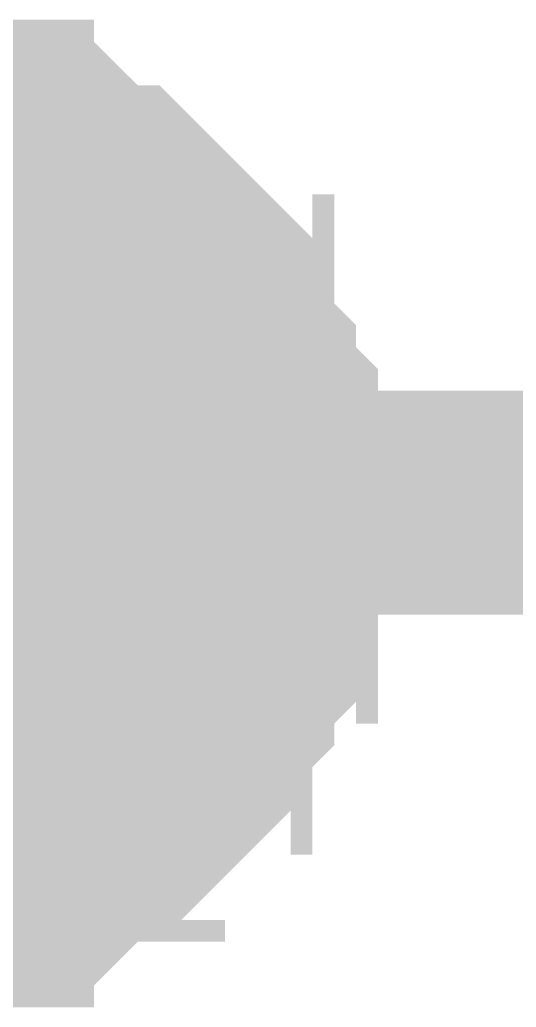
# Model space of a CAD drawing. Header units: inches. Extents: x 0 to 31.5, y 0 to 22.3.
# Drawn here: x 11.2082 to 11.2343, y 3.2732 to 3.3252 of the extents above; entities that cross this region are included whole.
import ezdxf

# ---------------------------------------------------------------- set-up
doc = ezdxf.new("R2010")
doc.units = ezdxf.units.IN
doc.header["$MEASUREMENT"] = 0
doc.layers.add('Sheet', color=255, linetype='Continuous')

msp = doc.modelspace()

# ---------------------------------------------------------------- linework, layer by layer
at = {"layer": 'Sheet'}
for points in [[(11.201608, 3.319273, 0.0118, 0.0118, 0), (11.202756, 3.319273, 0.0118, 0.0118, 0), (11.203904, 3.319273, 0.0118, 0.0118, 0), (11.205052, 3.319273, 0.0118, 0.0118, 0), (11.206201, 3.319273, 0.0118, 0.0118, 0), (11.206201, 3.318124, 0.0118, 0.0118, 0), (11.207349, 3.318124, 0.0118, 0.0118, 0), (11.208497, 3.318124, 0.0118, 0.0118, 0), (11.209646, 3.318124, 0.0118, 0.0118, 0), (11.210794, 3.316976, 0.0118, 0.0118, 0), (11.210794, 3.316976, 0.0118, 0.0118, 0), (11.211942, 3.315827, 0.0118, 0.0118, 0), (11.213091, 3.315827, 0.0118, 0.0118, 0), (11.213091, 3.315827, 0.0118, 0.0118, 0), (11.214239, 3.314679, 0.0118, 0.0118, 0), (11.215387, 3.31353, 0.0118, 0.0118, 0), (11.215387, 3.31353, 0.0118, 0.0118, 0), (11.216535, 3.312382, 0.0118, 0.0118, 0), (11.216535, 3.312382, 0.0118, 0.0118, 0), (11.217684, 3.311233, 0.0118, 0.0118, 0), (11.217684, 3.310084, 0.0118, 0.0118, 0), (11.218832, 3.310084, 0.0118, 0.0118, 0), (11.218832, 3.308936, 0.0118, 0.0118, 0), (11.218832, 3.307787, 0.0118, 0.0118, 0), (11.21998, 3.306639, 0.0118, 0.0118, 0), (11.21998, 3.306639, 0.0118, 0.0118, 0), (11.21998, 3.30549, 0.0118, 0.0118, 0), (11.221129, 3.304342, 0.0118, 0.0118, 0), (11.221129, 3.303193, 0.0118, 0.0118, 0), (11.221129, 3.302045, 0.0118, 0.0118, 0), (11.221129, 3.302045, 0.0118, 0.0118, 0), (11.221129, 3.300896, 0.0118, 0.0118, 0), (11.221129, 3.299748, 0.0118, 0.0118, 0)], [(11.201608, 3.319273, 0.0118, 0.0118, 0), (11.202756, 3.319273, 0.0118, 0.0118, 0), (11.203904, 3.319273, 0.0118, 0.0118, 0), (11.205052, 3.319273, 0.0118, 0.0118, 0), (11.206201, 3.319273, 0.0118, 0.0118, 0), (11.206201, 3.318124, 0.0118, 0.0118, 0), (11.207349, 3.318124, 0.0118, 0.0118, 0), (11.208497, 3.318124, 0.0118, 0.0118, 0), (11.209646, 3.318124, 0.0118, 0.0118, 0), (11.210794, 3.316976, 0.0118, 0.0118, 0), (11.210794, 3.316976, 0.0118, 0.0118, 0), (11.211942, 3.315827, 0.0118, 0.0118, 0), (11.213091, 3.315827, 0.0118, 0.0118, 0), (11.213091, 3.315827, 0.0118, 0.0118, 0), (11.214239, 3.314679, 0.0118, 0.0118, 0), (11.215387, 3.31353, 0.0118, 0.0118, 0), (11.215387, 3.31353, 0.0118, 0.0118, 0), (11.216535, 3.312382, 0.0118, 0.0118, 0), (11.216535, 3.312382, 0.0118, 0.0118, 0), (11.217684, 3.311233, 0.0118, 0.0118, 0), (11.217684, 3.310084, 0.0118, 0.0118, 0), (11.218832, 3.310084, 0.0118, 0.0118, 0), (11.218832, 3.308936, 0.0118, 0.0118, 0), (11.218832, 3.307787, 0.0118, 0.0118, 0), (11.21998, 3.306639, 0.0118, 0.0118, 0), (11.21998, 3.306639, 0.0118, 0.0118, 0), (11.21998, 3.30549, 0.0118, 0.0118, 0), (11.221129, 3.304342, 0.0118, 0.0118, 0), (11.221129, 3.303193, 0.0118, 0.0118, 0), (11.221129, 3.302045, 0.0118, 0.0118, 0), (11.221129, 3.302045, 0.0118, 0.0118, 0), (11.221129, 3.300896, 0.0118, 0.0118, 0), (11.221129, 3.299748, 0.0118, 0.0118, 0)], [(11.201608, 3.319273, 0.0118, 0.0118, 0), (11.202756, 3.319273, 0.0118, 0.0118, 0), (11.203904, 3.319273, 0.0118, 0.0118, 0), (11.205052, 3.319273, 0.0118, 0.0118, 0), (11.206201, 3.319273, 0.0118, 0.0118, 0), (11.206201, 3.318124, 0.0118, 0.0118, 0), (11.207349, 3.318124, 0.0118, 0.0118, 0), (11.208497, 3.318124, 0.0118, 0.0118, 0), (11.209646, 3.318124, 0.0118, 0.0118, 0), (11.210794, 3.316976, 0.0118, 0.0118, 0), (11.210794, 3.316976, 0.0118, 0.0118, 0), (11.211942, 3.315827, 0.0118, 0.0118, 0), (11.213091, 3.315827, 0.0118, 0.0118, 0), (11.213091, 3.315827, 0.0118, 0.0118, 0), (11.214239, 3.314679, 0.0118, 0.0118, 0), (11.215387, 3.31353, 0.0118, 0.0118, 0), (11.215387, 3.31353, 0.0118, 0.0118, 0), (11.216535, 3.312382, 0.0118, 0.0118, 0), (11.216535, 3.312382, 0.0118, 0.0118, 0), (11.217684, 3.311233, 0.0118, 0.0118, 0), (11.217684, 3.310084, 0.0118, 0.0118, 0), (11.218832, 3.310084, 0.0118, 0.0118, 0), (11.218832, 3.308936, 0.0118, 0.0118, 0), (11.218832, 3.307787, 0.0118, 0.0118, 0), (11.21998, 3.306639, 0.0118, 0.0118, 0), (11.21998, 3.306639, 0.0118, 0.0118, 0), (11.21998, 3.30549, 0.0118, 0.0118, 0), (11.221129, 3.304342, 0.0118, 0.0118, 0), (11.221129, 3.303193, 0.0118, 0.0118, 0), (11.221129, 3.302045, 0.0118, 0.0118, 0), (11.221129, 3.302045, 0.0118, 0.0118, 0), (11.221129, 3.300896, 0.0118, 0.0118, 0), (11.221129, 3.299748, 0.0118, 0.0118, 0)], [(11.201608, 3.319273, 0.0118, 0.0118, 0), (11.202756, 3.319273, 0.0118, 0.0118, 0), (11.203904, 3.319273, 0.0118, 0.0118, 0), (11.205052, 3.319273, 0.0118, 0.0118, 0), (11.206201, 3.319273, 0.0118, 0.0118, 0), (11.206201, 3.318124, 0.0118, 0.0118, 0), (11.207349, 3.318124, 0.0118, 0.0118, 0), (11.208497, 3.318124, 0.0118, 0.0118, 0), (11.209646, 3.318124, 0.0118, 0.0118, 0), (11.210794, 3.316976, 0.0118, 0.0118, 0), (11.210794, 3.316976, 0.0118, 0.0118, 0), (11.211942, 3.315827, 0.0118, 0.0118, 0), (11.213091, 3.315827, 0.0118, 0.0118, 0), (11.213091, 3.315827, 0.0118, 0.0118, 0), (11.214239, 3.314679, 0.0118, 0.0118, 0), (11.215387, 3.31353, 0.0118, 0.0118, 0), (11.215387, 3.31353, 0.0118, 0.0118, 0), (11.216535, 3.312382, 0.0118, 0.0118, 0), (11.216535, 3.312382, 0.0118, 0.0118, 0), (11.217684, 3.311233, 0.0118, 0.0118, 0), (11.217684, 3.310084, 0.0118, 0.0118, 0), (11.218832, 3.310084, 0.0118, 0.0118, 0), (11.218832, 3.308936, 0.0118, 0.0118, 0), (11.218832, 3.307787, 0.0118, 0.0118, 0), (11.21998, 3.306639, 0.0118, 0.0118, 0), (11.21998, 3.306639, 0.0118, 0.0118, 0), (11.21998, 3.30549, 0.0118, 0.0118, 0), (11.221129, 3.304342, 0.0118, 0.0118, 0), (11.221129, 3.303193, 0.0118, 0.0118, 0), (11.221129, 3.302045, 0.0118, 0.0118, 0), (11.221129, 3.302045, 0.0118, 0.0118, 0), (11.221129, 3.300896, 0.0118, 0.0118, 0), (11.221129, 3.299748, 0.0118, 0.0118, 0)], [(11.206201, 3.318124, 0.0039, 0.0039, 0), (11.207349, 3.318124, 0.0039, 0.0039, 0), (11.208497, 3.318124, 0.0039, 0.0039, 0), (11.209646, 3.318124, 0.0039, 0.0039, 0), (11.210794, 3.316976, 0.0039, 0.0039, 0), (11.210794, 3.316976, 0.0039, 0.0039, 0), (11.211942, 3.315827, 0.0039, 0.0039, 0), (11.213091, 3.315827, 0.0039, 0.0039, 0), (11.213091, 3.315827, 0.0039, 0.0039, 0), (11.214239, 3.314679, 0.0039, 0.0039, 0), (11.215387, 3.31353, 0.0039, 0.0039, 0), (11.215387, 3.31353, 0.0039, 0.0039, 0), (11.216535, 3.312382, 0.0039, 0.0039, 0), (11.216535, 3.312382, 0.0039, 0.0039, 0), (11.217684, 3.311233, 0.0039, 0.0039, 0), (11.217684, 3.310084, 0.0039, 0.0039, 0), (11.218832, 3.310084, 0.0039, 0.0039, 0), (11.218832, 3.308936, 0.0039, 0.0039, 0), (11.218832, 3.307787, 0.0039, 0.0039, 0), (11.21998, 3.306639, 0.0039, 0.0039, 0), (11.21998, 3.306639, 0.0039, 0.0039, 0), (11.21998, 3.30549, 0.0039, 0.0039, 0), (11.221129, 3.304342, 0.0039, 0.0039, 0), (11.221129, 3.303193, 0.0039, 0.0039, 0), (11.221129, 3.302045, 0.0039, 0.0039, 0), (11.221129, 3.302045, 0.0039, 0.0039, 0), (11.221129, 3.300896, 0.0039, 0.0039, 0), (11.221129, 3.299748, 0.0039, 0.0039, 0)], [(11.206201, 3.318124, 0.0039, 0.0039, 0), (11.207349, 3.318124, 0.0039, 0.0039, 0), (11.208497, 3.318124, 0.0039, 0.0039, 0), (11.209646, 3.318124, 0.0039, 0.0039, 0), (11.210794, 3.316976, 0.0039, 0.0039, 0), (11.210794, 3.316976, 0.0039, 0.0039, 0), (11.211942, 3.315827, 0.0039, 0.0039, 0), (11.213091, 3.315827, 0.0039, 0.0039, 0), (11.213091, 3.315827, 0.0039, 0.0039, 0), (11.214239, 3.314679, 0.0039, 0.0039, 0), (11.215387, 3.31353, 0.0039, 0.0039, 0), (11.215387, 3.31353, 0.0039, 0.0039, 0), (11.216535, 3.312382, 0.0039, 0.0039, 0), (11.216535, 3.312382, 0.0039, 0.0039, 0), (11.217684, 3.311233, 0.0039, 0.0039, 0), (11.217684, 3.310084, 0.0039, 0.0039, 0), (11.218832, 3.310084, 0.0039, 0.0039, 0), (11.218832, 3.308936, 0.0039, 0.0039, 0), (11.218832, 3.307787, 0.0039, 0.0039, 0), (11.21998, 3.306639, 0.0039, 0.0039, 0), (11.21998, 3.306639, 0.0039, 0.0039, 0), (11.21998, 3.30549, 0.0039, 0.0039, 0), (11.221129, 3.304342, 0.0039, 0.0039, 0), (11.221129, 3.303193, 0.0039, 0.0039, 0), (11.221129, 3.302045, 0.0039, 0.0039, 0), (11.221129, 3.302045, 0.0039, 0.0039, 0), (11.221129, 3.300896, 0.0039, 0.0039, 0), (11.221129, 3.299748, 0.0039, 0.0039, 0)], [(11.206201, 3.318124, 0.0039, 0.0039, 0), (11.207349, 3.318124, 0.0039, 0.0039, 0), (11.208497, 3.318124, 0.0039, 0.0039, 0), (11.209646, 3.318124, 0.0039, 0.0039, 0), (11.210794, 3.316976, 0.0039, 0.0039, 0), (11.210794, 3.316976, 0.0039, 0.0039, 0), (11.211942, 3.315827, 0.0039, 0.0039, 0), (11.213091, 3.315827, 0.0039, 0.0039, 0), (11.213091, 3.315827, 0.0039, 0.0039, 0), (11.214239, 3.314679, 0.0039, 0.0039, 0), (11.215387, 3.31353, 0.0039, 0.0039, 0), (11.215387, 3.31353, 0.0039, 0.0039, 0), (11.216535, 3.312382, 0.0039, 0.0039, 0), (11.216535, 3.312382, 0.0039, 0.0039, 0), (11.217684, 3.311233, 0.0039, 0.0039, 0), (11.217684, 3.310084, 0.0039, 0.0039, 0), (11.218832, 3.310084, 0.0039, 0.0039, 0), (11.218832, 3.308936, 0.0039, 0.0039, 0), (11.218832, 3.307787, 0.0039, 0.0039, 0), (11.21998, 3.306639, 0.0039, 0.0039, 0), (11.21998, 3.306639, 0.0039, 0.0039, 0), (11.21998, 3.30549, 0.0039, 0.0039, 0), (11.221129, 3.304342, 0.0039, 0.0039, 0), (11.221129, 3.303193, 0.0039, 0.0039, 0), (11.221129, 3.302045, 0.0039, 0.0039, 0), (11.221129, 3.302045, 0.0039, 0.0039, 0), (11.221129, 3.300896, 0.0039, 0.0039, 0), (11.221129, 3.299748, 0.0039, 0.0039, 0)], [(11.206201, 3.318124, 0.0039, 0.0039, 0), (11.207349, 3.318124, 0.0039, 0.0039, 0), (11.208497, 3.318124, 0.0039, 0.0039, 0), (11.209646, 3.318124, 0.0039, 0.0039, 0), (11.210794, 3.316976, 0.0039, 0.0039, 0), (11.210794, 3.316976, 0.0039, 0.0039, 0), (11.211942, 3.315827, 0.0039, 0.0039, 0), (11.213091, 3.315827, 0.0039, 0.0039, 0), (11.213091, 3.315827, 0.0039, 0.0039, 0), (11.214239, 3.314679, 0.0039, 0.0039, 0), (11.215387, 3.31353, 0.0039, 0.0039, 0), (11.215387, 3.31353, 0.0039, 0.0039, 0), (11.216535, 3.312382, 0.0039, 0.0039, 0), (11.216535, 3.312382, 0.0039, 0.0039, 0), (11.217684, 3.311233, 0.0039, 0.0039, 0), (11.217684, 3.310084, 0.0039, 0.0039, 0), (11.218832, 3.310084, 0.0039, 0.0039, 0), (11.218832, 3.308936, 0.0039, 0.0039, 0), (11.218832, 3.307787, 0.0039, 0.0039, 0), (11.21998, 3.306639, 0.0039, 0.0039, 0), (11.21998, 3.306639, 0.0039, 0.0039, 0), (11.21998, 3.30549, 0.0039, 0.0039, 0), (11.221129, 3.304342, 0.0039, 0.0039, 0), (11.221129, 3.303193, 0.0039, 0.0039, 0), (11.221129, 3.302045, 0.0039, 0.0039, 0), (11.221129, 3.302045, 0.0039, 0.0039, 0), (11.221129, 3.300896, 0.0039, 0.0039, 0), (11.221129, 3.299748, 0.0039, 0.0039, 0)], [(10.901903, 3.299748, 0.0118, 0.0118, 0), (11.201608, 3.299748, 0.0118, 0.0118, 0), (11.501312, 3.299748, 0.0118, 0.0118, 0)], [(11.221129, 3.299748, 0.0118, 0.0118, 0), (11.221129, 3.298599, 0.0118, 0.0118, 0), (11.221129, 3.297451, 0.0118, 0.0118, 0), (11.221129, 3.296302, 0.0118, 0.0118, 0), (11.221129, 3.295153, 0.0118, 0.0118, 0), (11.221129, 3.294005, 0.0118, 0.0118, 0), (11.21998, 3.294005, 0.0118, 0.0118, 0), (11.21998, 3.292856, 0.0118, 0.0118, 0), (11.21998, 3.291708, 0.0118, 0.0118, 0), (11.218832, 3.290559, 0.0118, 0.0118, 0), (11.218832, 3.289411, 0.0118, 0.0118, 0), (11.218832, 3.289411, 0.0118, 0.0118, 0), (11.217684, 3.288262, 0.0118, 0.0118, 0), (11.217684, 3.287114, 0.0118, 0.0118, 0), (11.216535, 3.287114, 0.0118, 0.0118, 0), (11.216535, 3.285965, 0.0118, 0.0118, 0), (11.215387, 3.284817, 0.0118, 0.0118, 0), (11.215387, 3.284817, 0.0118, 0.0118, 0), (11.214239, 3.283668, 0.0118, 0.0118, 0), (11.213091, 3.283668, 0.0118, 0.0118, 0), (11.213091, 3.28252, 0.0118, 0.0118, 0), (11.211942, 3.28252, 0.0118, 0.0118, 0), (11.210794, 3.281371, 0.0118, 0.0118, 0), (11.210794, 3.281371, 0.0118, 0.0118, 0), (11.209646, 3.280222, 0.0118, 0.0118, 0), (11.208497, 3.280222, 0.0118, 0.0118, 0), (11.207349, 3.280222, 0.0118, 0.0118, 0), (11.206201, 3.280222, 0.0118, 0.0118, 0), (11.206201, 3.279074, 0.0118, 0.0118, 0), (11.205052, 3.279074, 0.0118, 0.0118, 0), (11.203904, 3.279074, 0.0118, 0.0118, 0), (11.202756, 3.279074, 0.0118, 0.0118, 0), (11.201608, 3.279074, 0.0118, 0.0118, 0)], [(11.221129, 3.299748, 0.0118, 0.0118, 0), (11.221129, 3.298599, 0.0118, 0.0118, 0), (11.221129, 3.297451, 0.0118, 0.0118, 0), (11.221129, 3.296302, 0.0118, 0.0118, 0), (11.221129, 3.295153, 0.0118, 0.0118, 0), (11.221129, 3.294005, 0.0118, 0.0118, 0), (11.21998, 3.294005, 0.0118, 0.0118, 0), (11.21998, 3.292856, 0.0118, 0.0118, 0), (11.21998, 3.291708, 0.0118, 0.0118, 0), (11.218832, 3.290559, 0.0118, 0.0118, 0), (11.218832, 3.289411, 0.0118, 0.0118, 0), (11.218832, 3.289411, 0.0118, 0.0118, 0), (11.217684, 3.288262, 0.0118, 0.0118, 0), (11.217684, 3.287114, 0.0118, 0.0118, 0), (11.216535, 3.287114, 0.0118, 0.0118, 0), (11.216535, 3.285965, 0.0118, 0.0118, 0), (11.215387, 3.284817, 0.0118, 0.0118, 0), (11.215387, 3.284817, 0.0118, 0.0118, 0), (11.214239, 3.283668, 0.0118, 0.0118, 0), (11.213091, 3.283668, 0.0118, 0.0118, 0), (11.213091, 3.28252, 0.0118, 0.0118, 0), (11.211942, 3.28252, 0.0118, 0.0118, 0), (11.210794, 3.281371, 0.0118, 0.0118, 0), (11.210794, 3.281371, 0.0118, 0.0118, 0), (11.209646, 3.280222, 0.0118, 0.0118, 0), (11.208497, 3.280222, 0.0118, 0.0118, 0), (11.207349, 3.280222, 0.0118, 0.0118, 0), (11.206201, 3.280222, 0.0118, 0.0118, 0), (11.206201, 3.279074, 0.0118, 0.0118, 0), (11.205052, 3.279074, 0.0118, 0.0118, 0), (11.203904, 3.279074, 0.0118, 0.0118, 0), (11.202756, 3.279074, 0.0118, 0.0118, 0), (11.201608, 3.279074, 0.0118, 0.0118, 0)], [(11.221129, 3.299748, 0.0118, 0.0118, 0), (11.221129, 3.298599, 0.0118, 0.0118, 0), (11.221129, 3.297451, 0.0118, 0.0118, 0), (11.221129, 3.296302, 0.0118, 0.0118, 0), (11.221129, 3.295153, 0.0118, 0.0118, 0), (11.221129, 3.294005, 0.0118, 0.0118, 0), (11.21998, 3.294005, 0.0118, 0.0118, 0), (11.21998, 3.292856, 0.0118, 0.0118, 0), (11.21998, 3.291708, 0.0118, 0.0118, 0), (11.218832, 3.290559, 0.0118, 0.0118, 0), (11.218832, 3.289411, 0.0118, 0.0118, 0), (11.218832, 3.289411, 0.0118, 0.0118, 0), (11.217684, 3.288262, 0.0118, 0.0118, 0), (11.217684, 3.287114, 0.0118, 0.0118, 0), (11.216535, 3.287114, 0.0118, 0.0118, 0), (11.216535, 3.285965, 0.0118, 0.0118, 0), (11.215387, 3.284817, 0.0118, 0.0118, 0), (11.215387, 3.284817, 0.0118, 0.0118, 0), (11.214239, 3.283668, 0.0118, 0.0118, 0), (11.213091, 3.283668, 0.0118, 0.0118, 0), (11.213091, 3.28252, 0.0118, 0.0118, 0), (11.211942, 3.28252, 0.0118, 0.0118, 0), (11.210794, 3.281371, 0.0118, 0.0118, 0), (11.210794, 3.281371, 0.0118, 0.0118, 0), (11.209646, 3.280222, 0.0118, 0.0118, 0), (11.208497, 3.280222, 0.0118, 0.0118, 0), (11.207349, 3.280222, 0.0118, 0.0118, 0), (11.206201, 3.280222, 0.0118, 0.0118, 0), (11.206201, 3.279074, 0.0118, 0.0118, 0), (11.205052, 3.279074, 0.0118, 0.0118, 0), (11.203904, 3.279074, 0.0118, 0.0118, 0), (11.202756, 3.279074, 0.0118, 0.0118, 0), (11.201608, 3.279074, 0.0118, 0.0118, 0)], [(11.221129, 3.299748, 0.0118, 0.0118, 0), (11.221129, 3.298599, 0.0118, 0.0118, 0), (11.221129, 3.297451, 0.0118, 0.0118, 0), (11.221129, 3.296302, 0.0118, 0.0118, 0), (11.221129, 3.295153, 0.0118, 0.0118, 0), (11.221129, 3.294005, 0.0118, 0.0118, 0), (11.21998, 3.294005, 0.0118, 0.0118, 0), (11.21998, 3.292856, 0.0118, 0.0118, 0), (11.21998, 3.291708, 0.0118, 0.0118, 0), (11.218832, 3.290559, 0.0118, 0.0118, 0), (11.218832, 3.289411, 0.0118, 0.0118, 0), (11.218832, 3.289411, 0.0118, 0.0118, 0), (11.217684, 3.288262, 0.0118, 0.0118, 0), (11.217684, 3.287114, 0.0118, 0.0118, 0), (11.216535, 3.287114, 0.0118, 0.0118, 0), (11.216535, 3.285965, 0.0118, 0.0118, 0), (11.215387, 3.284817, 0.0118, 0.0118, 0), (11.215387, 3.284817, 0.0118, 0.0118, 0), (11.214239, 3.283668, 0.0118, 0.0118, 0), (11.213091, 3.283668, 0.0118, 0.0118, 0), (11.213091, 3.28252, 0.0118, 0.0118, 0), (11.211942, 3.28252, 0.0118, 0.0118, 0), (11.210794, 3.281371, 0.0118, 0.0118, 0), (11.210794, 3.281371, 0.0118, 0.0118, 0), (11.209646, 3.280222, 0.0118, 0.0118, 0), (11.208497, 3.280222, 0.0118, 0.0118, 0), (11.207349, 3.280222, 0.0118, 0.0118, 0), (11.206201, 3.280222, 0.0118, 0.0118, 0), (11.206201, 3.279074, 0.0118, 0.0118, 0), (11.205052, 3.279074, 0.0118, 0.0118, 0), (11.203904, 3.279074, 0.0118, 0.0118, 0), (11.202756, 3.279074, 0.0118, 0.0118, 0), (11.201608, 3.279074, 0.0118, 0.0118, 0)], [(11.221129, 3.299748, 0.0118, 0.0118, 0), (11.221129, 3.299748, 0.0118, 0.0118, 0), (11.221129, 3.299748, 0.0118, 0.0118, 0), (11.221129, 3.299748, 0.0118, 0.0118, 0), (11.221129, 3.299748, 0.0118, 0.0118, 0), (11.221129, 3.299748, 0.0118, 0.0118, 0), (11.221129, 3.299748, 0.0118, 0.0118, 0), (11.221129, 3.299748, 0.0118, 0.0118, 0), (11.221129, 3.299748, 0.0118, 0.0118, 0), (11.221129, 3.299748, 0.0118, 0.0118, 0), (11.221129, 3.299748, 0.0118, 0.0118, 0), (11.221129, 3.299748, 0.0118, 0.0118, 0), (11.221129, 3.299748, 0.0118, 0.0118, 0), (11.221129, 3.299748, 0.0118, 0.0118, 0), (11.221129, 3.299748, 0.0118, 0.0118, 0), (11.221129, 3.299748, 0.0118, 0.0118, 0), (11.221129, 3.299748, 0.0118, 0.0118, 0), (11.221129, 3.299748, 0.0118, 0.0118, 0), (11.221129, 3.299748, 0.0118, 0.0118, 0), (11.221129, 3.299748, 0.0118, 0.0118, 0), (11.221129, 3.299748, 0.0118, 0.0118, 0), (11.221129, 3.299748, 0.0118, 0.0118, 0), (11.221129, 3.299748, 0.0118, 0.0118, 0), (11.221129, 3.299748, 0.0118, 0.0118, 0), (11.221129, 3.299748, 0.0118, 0.0118, 0), (11.221129, 3.299748, 0.0118, 0.0118, 0), (11.221129, 3.299748, 0.0118, 0.0118, 0), (11.221129, 3.299748, 0.0118, 0.0118, 0), (11.221129, 3.299748, 0.0118, 0.0118, 0), (11.221129, 3.299748, 0.0118, 0.0118, 0), (11.221129, 3.299748, 0.0118, 0.0118, 0), (11.221129, 3.299748, 0.0118, 0.0118, 0), (11.221129, 3.299748, 0.0118, 0.0118, 0)], [(11.221129, 3.299748, 0.0118, 0.0118, 0), (11.221129, 3.299748, 0.0118, 0.0118, 0)], [(11.221129, 3.299748, 0.0118, 0.0118, 0), (11.221129, 3.299748, 0.0118, 0.0118, 0), (11.221129, 3.299748, 0.0118, 0.0118, 0), (11.221129, 3.299748, 0.0118, 0.0118, 0), (11.221129, 3.299748, 0.0118, 0.0118, 0), (11.221129, 3.299748, 0.0118, 0.0118, 0), (11.221129, 3.299748, 0.0118, 0.0118, 0), (11.221129, 3.299748, 0.0118, 0.0118, 0), (11.221129, 3.299748, 0.0118, 0.0118, 0), (11.221129, 3.299748, 0.0118, 0.0118, 0), (11.221129, 3.299748, 0.0118, 0.0118, 0), (11.221129, 3.299748, 0.0118, 0.0118, 0), (11.221129, 3.299748, 0.0118, 0.0118, 0), (11.221129, 3.299748, 0.0118, 0.0118, 0), (11.221129, 3.299748, 0.0118, 0.0118, 0), (11.221129, 3.299748, 0.0118, 0.0118, 0), (11.221129, 3.299748, 0.0118, 0.0118, 0), (11.221129, 3.299748, 0.0118, 0.0118, 0), (11.221129, 3.299748, 0.0118, 0.0118, 0), (11.221129, 3.299748, 0.0118, 0.0118, 0), (11.221129, 3.299748, 0.0118, 0.0118, 0), (11.221129, 3.299748, 0.0118, 0.0118, 0), (11.221129, 3.299748, 0.0118, 0.0118, 0), (11.221129, 3.299748, 0.0118, 0.0118, 0), (11.221129, 3.299748, 0.0118, 0.0118, 0), (11.221129, 3.299748, 0.0118, 0.0118, 0), (11.221129, 3.299748, 0.0118, 0.0118, 0), (11.221129, 3.299748, 0.0118, 0.0118, 0), (11.221129, 3.299748, 0.0118, 0.0118, 0), (11.221129, 3.299748, 0.0118, 0.0118, 0), (11.221129, 3.299748, 0.0118, 0.0118, 0), (11.221129, 3.299748, 0.0118, 0.0118, 0), (11.221129, 3.299748, 0.0118, 0.0118, 0)], [(11.221129, 3.299748, 0.0118, 0.0118, 0), (11.221129, 3.299748, 0.0118, 0.0118, 0)], [(11.221129, 3.299748, 0.0118, 0.0118, 0), (11.221129, 3.299748, 0.0118, 0.0118, 0), (11.221129, 3.299748, 0.0118, 0.0118, 0), (11.221129, 3.299748, 0.0118, 0.0118, 0), (11.221129, 3.299748, 0.0118, 0.0118, 0), (11.221129, 3.299748, 0.0118, 0.0118, 0), (11.221129, 3.299748, 0.0118, 0.0118, 0), (11.221129, 3.299748, 0.0118, 0.0118, 0), (11.221129, 3.299748, 0.0118, 0.0118, 0), (11.221129, 3.299748, 0.0118, 0.0118, 0), (11.221129, 3.299748, 0.0118, 0.0118, 0), (11.221129, 3.299748, 0.0118, 0.0118, 0), (11.221129, 3.299748, 0.0118, 0.0118, 0), (11.221129, 3.299748, 0.0118, 0.0118, 0), (11.221129, 3.299748, 0.0118, 0.0118, 0), (11.221129, 3.299748, 0.0118, 0.0118, 0), (11.221129, 3.299748, 0.0118, 0.0118, 0), (11.221129, 3.299748, 0.0118, 0.0118, 0), (11.221129, 3.299748, 0.0118, 0.0118, 0), (11.221129, 3.299748, 0.0118, 0.0118, 0), (11.221129, 3.299748, 0.0118, 0.0118, 0), (11.221129, 3.299748, 0.0118, 0.0118, 0), (11.221129, 3.299748, 0.0118, 0.0118, 0), (11.221129, 3.299748, 0.0118, 0.0118, 0), (11.221129, 3.299748, 0.0118, 0.0118, 0), (11.221129, 3.299748, 0.0118, 0.0118, 0), (11.221129, 3.299748, 0.0118, 0.0118, 0), (11.221129, 3.299748, 0.0118, 0.0118, 0), (11.221129, 3.299748, 0.0118, 0.0118, 0), (11.221129, 3.299748, 0.0118, 0.0118, 0), (11.221129, 3.299748, 0.0118, 0.0118, 0), (11.221129, 3.299748, 0.0118, 0.0118, 0), (11.221129, 3.299748, 0.0118, 0.0118, 0)], [(11.221129, 3.299748, 0.0118, 0.0118, 0), (11.221129, 3.299748, 0.0118, 0.0118, 0)], [(11.221129, 3.299748, 0.0118, 0.0118, 0), (11.221129, 3.299748, 0.0118, 0.0118, 0), (11.221129, 3.299748, 0.0118, 0.0118, 0), (11.221129, 3.299748, 0.0118, 0.0118, 0), (11.221129, 3.299748, 0.0118, 0.0118, 0), (11.221129, 3.299748, 0.0118, 0.0118, 0), (11.221129, 3.299748, 0.0118, 0.0118, 0), (11.221129, 3.299748, 0.0118, 0.0118, 0), (11.221129, 3.299748, 0.0118, 0.0118, 0), (11.221129, 3.299748, 0.0118, 0.0118, 0), (11.221129, 3.299748, 0.0118, 0.0118, 0), (11.221129, 3.299748, 0.0118, 0.0118, 0), (11.221129, 3.299748, 0.0118, 0.0118, 0), (11.221129, 3.299748, 0.0118, 0.0118, 0), (11.221129, 3.299748, 0.0118, 0.0118, 0), (11.221129, 3.299748, 0.0118, 0.0118, 0), (11.221129, 3.299748, 0.0118, 0.0118, 0), (11.221129, 3.299748, 0.0118, 0.0118, 0), (11.221129, 3.299748, 0.0118, 0.0118, 0), (11.221129, 3.299748, 0.0118, 0.0118, 0), (11.221129, 3.299748, 0.0118, 0.0118, 0), (11.221129, 3.299748, 0.0118, 0.0118, 0), (11.221129, 3.299748, 0.0118, 0.0118, 0), (11.221129, 3.299748, 0.0118, 0.0118, 0), (11.221129, 3.299748, 0.0118, 0.0118, 0), (11.221129, 3.299748, 0.0118, 0.0118, 0), (11.221129, 3.299748, 0.0118, 0.0118, 0), (11.221129, 3.299748, 0.0118, 0.0118, 0), (11.221129, 3.299748, 0.0118, 0.0118, 0), (11.221129, 3.299748, 0.0118, 0.0118, 0), (11.221129, 3.299748, 0.0118, 0.0118, 0), (11.221129, 3.299748, 0.0118, 0.0118, 0), (11.221129, 3.299748, 0.0118, 0.0118, 0)], [(11.221129, 3.299748, 0.0118, 0.0118, 0), (11.221129, 3.299748, 0.0118, 0.0118, 0)], [(11.221129, 3.299748, 0.0039, 0.0039, 0), (11.221129, 3.298599, 0.0039, 0.0039, 0), (11.221129, 3.297451, 0.0039, 0.0039, 0), (11.221129, 3.296302, 0.0039, 0.0039, 0), (11.221129, 3.295153, 0.0039, 0.0039, 0), (11.221129, 3.294005, 0.0039, 0.0039, 0), (11.21998, 3.294005, 0.0039, 0.0039, 0), (11.21998, 3.292856, 0.0039, 0.0039, 0), (11.21998, 3.291708, 0.0039, 0.0039, 0), (11.218832, 3.290559, 0.0039, 0.0039, 0), (11.218832, 3.289411, 0.0039, 0.0039, 0), (11.218832, 3.289411, 0.0039, 0.0039, 0), (11.217684, 3.288262, 0.0039, 0.0039, 0), (11.217684, 3.287114, 0.0039, 0.0039, 0), (11.216535, 3.287114, 0.0039, 0.0039, 0), (11.216535, 3.285965, 0.0039, 0.0039, 0), (11.215387, 3.284817, 0.0039, 0.0039, 0), (11.215387, 3.284817, 0.0039, 0.0039, 0), (11.214239, 3.283668, 0.0039, 0.0039, 0), (11.213091, 3.283668, 0.0039, 0.0039, 0), (11.213091, 3.28252, 0.0039, 0.0039, 0), (11.211942, 3.28252, 0.0039, 0.0039, 0), (11.210794, 3.281371, 0.0039, 0.0039, 0), (11.210794, 3.281371, 0.0039, 0.0039, 0), (11.209646, 3.280222, 0.0039, 0.0039, 0), (11.208497, 3.280222, 0.0039, 0.0039, 0), (11.207349, 3.280222, 0.0039, 0.0039, 0), (11.206201, 3.280222, 0.0039, 0.0039, 0)], [(11.221129, 3.299748, 0.0039, 0.0039, 0), (11.221129, 3.298599, 0.0039, 0.0039, 0), (11.221129, 3.297451, 0.0039, 0.0039, 0), (11.221129, 3.296302, 0.0039, 0.0039, 0), (11.221129, 3.295153, 0.0039, 0.0039, 0), (11.221129, 3.294005, 0.0039, 0.0039, 0), (11.21998, 3.294005, 0.0039, 0.0039, 0), (11.21998, 3.292856, 0.0039, 0.0039, 0), (11.21998, 3.291708, 0.0039, 0.0039, 0), (11.218832, 3.290559, 0.0039, 0.0039, 0), (11.218832, 3.289411, 0.0039, 0.0039, 0), (11.218832, 3.289411, 0.0039, 0.0039, 0), (11.217684, 3.288262, 0.0039, 0.0039, 0), (11.217684, 3.287114, 0.0039, 0.0039, 0), (11.216535, 3.287114, 0.0039, 0.0039, 0), (11.216535, 3.285965, 0.0039, 0.0039, 0), (11.215387, 3.284817, 0.0039, 0.0039, 0), (11.215387, 3.284817, 0.0039, 0.0039, 0), (11.214239, 3.283668, 0.0039, 0.0039, 0), (11.213091, 3.283668, 0.0039, 0.0039, 0), (11.213091, 3.28252, 0.0039, 0.0039, 0), (11.211942, 3.28252, 0.0039, 0.0039, 0), (11.210794, 3.281371, 0.0039, 0.0039, 0), (11.210794, 3.281371, 0.0039, 0.0039, 0), (11.209646, 3.280222, 0.0039, 0.0039, 0), (11.208497, 3.280222, 0.0039, 0.0039, 0), (11.207349, 3.280222, 0.0039, 0.0039, 0), (11.206201, 3.280222, 0.0039, 0.0039, 0)], [(11.221129, 3.299748, 0.0039, 0.0039, 0), (11.221129, 3.298599, 0.0039, 0.0039, 0), (11.221129, 3.297451, 0.0039, 0.0039, 0), (11.221129, 3.296302, 0.0039, 0.0039, 0), (11.221129, 3.295153, 0.0039, 0.0039, 0), (11.221129, 3.294005, 0.0039, 0.0039, 0), (11.21998, 3.294005, 0.0039, 0.0039, 0), (11.21998, 3.292856, 0.0039, 0.0039, 0), (11.21998, 3.291708, 0.0039, 0.0039, 0), (11.218832, 3.290559, 0.0039, 0.0039, 0), (11.218832, 3.289411, 0.0039, 0.0039, 0), (11.218832, 3.289411, 0.0039, 0.0039, 0), (11.217684, 3.288262, 0.0039, 0.0039, 0), (11.217684, 3.287114, 0.0039, 0.0039, 0), (11.216535, 3.287114, 0.0039, 0.0039, 0), (11.216535, 3.285965, 0.0039, 0.0039, 0), (11.215387, 3.284817, 0.0039, 0.0039, 0), (11.215387, 3.284817, 0.0039, 0.0039, 0), (11.214239, 3.283668, 0.0039, 0.0039, 0), (11.213091, 3.283668, 0.0039, 0.0039, 0), (11.213091, 3.28252, 0.0039, 0.0039, 0), (11.211942, 3.28252, 0.0039, 0.0039, 0), (11.210794, 3.281371, 0.0039, 0.0039, 0), (11.210794, 3.281371, 0.0039, 0.0039, 0), (11.209646, 3.280222, 0.0039, 0.0039, 0), (11.208497, 3.280222, 0.0039, 0.0039, 0), (11.207349, 3.280222, 0.0039, 0.0039, 0), (11.206201, 3.280222, 0.0039, 0.0039, 0)], [(11.221129, 3.299748, 0.0039, 0.0039, 0), (11.221129, 3.298599, 0.0039, 0.0039, 0), (11.221129, 3.297451, 0.0039, 0.0039, 0), (11.221129, 3.296302, 0.0039, 0.0039, 0), (11.221129, 3.295153, 0.0039, 0.0039, 0), (11.221129, 3.294005, 0.0039, 0.0039, 0), (11.21998, 3.294005, 0.0039, 0.0039, 0), (11.21998, 3.292856, 0.0039, 0.0039, 0), (11.21998, 3.291708, 0.0039, 0.0039, 0), (11.218832, 3.290559, 0.0039, 0.0039, 0), (11.218832, 3.289411, 0.0039, 0.0039, 0), (11.218832, 3.289411, 0.0039, 0.0039, 0), (11.217684, 3.288262, 0.0039, 0.0039, 0), (11.217684, 3.287114, 0.0039, 0.0039, 0), (11.216535, 3.287114, 0.0039, 0.0039, 0), (11.216535, 3.285965, 0.0039, 0.0039, 0), (11.215387, 3.284817, 0.0039, 0.0039, 0), (11.215387, 3.284817, 0.0039, 0.0039, 0), (11.214239, 3.283668, 0.0039, 0.0039, 0), (11.213091, 3.283668, 0.0039, 0.0039, 0), (11.213091, 3.28252, 0.0039, 0.0039, 0), (11.211942, 3.28252, 0.0039, 0.0039, 0), (11.210794, 3.281371, 0.0039, 0.0039, 0), (11.210794, 3.281371, 0.0039, 0.0039, 0), (11.209646, 3.280222, 0.0039, 0.0039, 0), (11.208497, 3.280222, 0.0039, 0.0039, 0), (11.207349, 3.280222, 0.0039, 0.0039, 0), (11.206201, 3.280222, 0.0039, 0.0039, 0)], [(11.221129, 3.299748, 0.0039, 0.0039, 0), (11.221129, 3.299748, 0.0039, 0.0039, 0), (11.221129, 3.299748, 0.0039, 0.0039, 0), (11.221129, 3.299748, 0.0039, 0.0039, 0), (11.221129, 3.299748, 0.0039, 0.0039, 0), (11.221129, 3.299748, 0.0039, 0.0039, 0), (11.221129, 3.299748, 0.0039, 0.0039, 0), (11.221129, 3.299748, 0.0039, 0.0039, 0), (11.221129, 3.299748, 0.0039, 0.0039, 0), (11.221129, 3.299748, 0.0039, 0.0039, 0), (11.221129, 3.299748, 0.0039, 0.0039, 0), (11.221129, 3.299748, 0.0039, 0.0039, 0), (11.221129, 3.299748, 0.0039, 0.0039, 0), (11.221129, 3.299748, 0.0039, 0.0039, 0), (11.221129, 3.299748, 0.0039, 0.0039, 0), (11.221129, 3.299748, 0.0039, 0.0039, 0), (11.221129, 3.299748, 0.0039, 0.0039, 0), (11.221129, 3.299748, 0.0039, 0.0039, 0), (11.221129, 3.299748, 0.0039, 0.0039, 0), (11.221129, 3.299748, 0.0039, 0.0039, 0), (11.221129, 3.299748, 0.0039, 0.0039, 0), (11.221129, 3.299748, 0.0039, 0.0039, 0), (11.221129, 3.299748, 0.0039, 0.0039, 0), (11.221129, 3.299748, 0.0039, 0.0039, 0), (11.221129, 3.299748, 0.0039, 0.0039, 0), (11.221129, 3.299748, 0.0039, 0.0039, 0), (11.221129, 3.299748, 0.0039, 0.0039, 0), (11.221129, 3.299748, 0.0039, 0.0039, 0), (11.221129, 3.299748, 0.0039, 0.0039, 0), (11.221129, 3.299748, 0.0039, 0.0039, 0), (11.221129, 3.299748, 0.0039, 0.0039, 0), (11.221129, 3.299748, 0.0039, 0.0039, 0), (11.221129, 3.299748, 0.0039, 0.0039, 0)], [(11.221129, 3.299748, 0.0039, 0.0039, 0), (11.221129, 3.299748, 0.0039, 0.0039, 0)], [(11.221129, 3.299748, 0.0039, 0.0039, 0), (11.221129, 3.299748, 0.0039, 0.0039, 0), (11.221129, 3.299748, 0.0039, 0.0039, 0), (11.221129, 3.299748, 0.0039, 0.0039, 0), (11.221129, 3.299748, 0.0039, 0.0039, 0), (11.221129, 3.299748, 0.0039, 0.0039, 0), (11.221129, 3.299748, 0.0039, 0.0039, 0), (11.221129, 3.299748, 0.0039, 0.0039, 0), (11.221129, 3.299748, 0.0039, 0.0039, 0), (11.221129, 3.299748, 0.0039, 0.0039, 0), (11.221129, 3.299748, 0.0039, 0.0039, 0), (11.221129, 3.299748, 0.0039, 0.0039, 0), (11.221129, 3.299748, 0.0039, 0.0039, 0), (11.221129, 3.299748, 0.0039, 0.0039, 0), (11.221129, 3.299748, 0.0039, 0.0039, 0), (11.221129, 3.299748, 0.0039, 0.0039, 0), (11.221129, 3.299748, 0.0039, 0.0039, 0), (11.221129, 3.299748, 0.0039, 0.0039, 0), (11.221129, 3.299748, 0.0039, 0.0039, 0), (11.221129, 3.299748, 0.0039, 0.0039, 0), (11.221129, 3.299748, 0.0039, 0.0039, 0), (11.221129, 3.299748, 0.0039, 0.0039, 0), (11.221129, 3.299748, 0.0039, 0.0039, 0), (11.221129, 3.299748, 0.0039, 0.0039, 0), (11.221129, 3.299748, 0.0039, 0.0039, 0), (11.221129, 3.299748, 0.0039, 0.0039, 0), (11.221129, 3.299748, 0.0039, 0.0039, 0), (11.221129, 3.299748, 0.0039, 0.0039, 0), (11.221129, 3.299748, 0.0039, 0.0039, 0), (11.221129, 3.299748, 0.0039, 0.0039, 0), (11.221129, 3.299748, 0.0039, 0.0039, 0), (11.221129, 3.299748, 0.0039, 0.0039, 0), (11.221129, 3.299748, 0.0039, 0.0039, 0)], [(11.221129, 3.299748, 0.0039, 0.0039, 0), (11.221129, 3.299748, 0.0039, 0.0039, 0)], [(11.221129, 3.299748, 0.0039, 0.0039, 0), (11.221129, 3.299748, 0.0039, 0.0039, 0), (11.221129, 3.299748, 0.0039, 0.0039, 0), (11.221129, 3.299748, 0.0039, 0.0039, 0), (11.221129, 3.299748, 0.0039, 0.0039, 0), (11.221129, 3.299748, 0.0039, 0.0039, 0), (11.221129, 3.299748, 0.0039, 0.0039, 0), (11.221129, 3.299748, 0.0039, 0.0039, 0), (11.221129, 3.299748, 0.0039, 0.0039, 0), (11.221129, 3.299748, 0.0039, 0.0039, 0), (11.221129, 3.299748, 0.0039, 0.0039, 0), (11.221129, 3.299748, 0.0039, 0.0039, 0), (11.221129, 3.299748, 0.0039, 0.0039, 0), (11.221129, 3.299748, 0.0039, 0.0039, 0), (11.221129, 3.299748, 0.0039, 0.0039, 0), (11.221129, 3.299748, 0.0039, 0.0039, 0), (11.221129, 3.299748, 0.0039, 0.0039, 0), (11.221129, 3.299748, 0.0039, 0.0039, 0), (11.221129, 3.299748, 0.0039, 0.0039, 0), (11.221129, 3.299748, 0.0039, 0.0039, 0), (11.221129, 3.299748, 0.0039, 0.0039, 0), (11.221129, 3.299748, 0.0039, 0.0039, 0), (11.221129, 3.299748, 0.0039, 0.0039, 0), (11.221129, 3.299748, 0.0039, 0.0039, 0), (11.221129, 3.299748, 0.0039, 0.0039, 0), (11.221129, 3.299748, 0.0039, 0.0039, 0), (11.221129, 3.299748, 0.0039, 0.0039, 0), (11.221129, 3.299748, 0.0039, 0.0039, 0), (11.221129, 3.299748, 0.0039, 0.0039, 0), (11.221129, 3.299748, 0.0039, 0.0039, 0), (11.221129, 3.299748, 0.0039, 0.0039, 0), (11.221129, 3.299748, 0.0039, 0.0039, 0), (11.221129, 3.299748, 0.0039, 0.0039, 0)], [(11.221129, 3.299748, 0.0039, 0.0039, 0), (11.221129, 3.299748, 0.0039, 0.0039, 0)], [(11.221129, 3.299748, 0.0039, 0.0039, 0), (11.221129, 3.299748, 0.0039, 0.0039, 0), (11.221129, 3.299748, 0.0039, 0.0039, 0), (11.221129, 3.299748, 0.0039, 0.0039, 0), (11.221129, 3.299748, 0.0039, 0.0039, 0), (11.221129, 3.299748, 0.0039, 0.0039, 0), (11.221129, 3.299748, 0.0039, 0.0039, 0), (11.221129, 3.299748, 0.0039, 0.0039, 0), (11.221129, 3.299748, 0.0039, 0.0039, 0), (11.221129, 3.299748, 0.0039, 0.0039, 0), (11.221129, 3.299748, 0.0039, 0.0039, 0), (11.221129, 3.299748, 0.0039, 0.0039, 0), (11.221129, 3.299748, 0.0039, 0.0039, 0), (11.221129, 3.299748, 0.0039, 0.0039, 0), (11.221129, 3.299748, 0.0039, 0.0039, 0), (11.221129, 3.299748, 0.0039, 0.0039, 0), (11.221129, 3.299748, 0.0039, 0.0039, 0), (11.221129, 3.299748, 0.0039, 0.0039, 0), (11.221129, 3.299748, 0.0039, 0.0039, 0), (11.221129, 3.299748, 0.0039, 0.0039, 0), (11.221129, 3.299748, 0.0039, 0.0039, 0), (11.221129, 3.299748, 0.0039, 0.0039, 0), (11.221129, 3.299748, 0.0039, 0.0039, 0), (11.221129, 3.299748, 0.0039, 0.0039, 0), (11.221129, 3.299748, 0.0039, 0.0039, 0), (11.221129, 3.299748, 0.0039, 0.0039, 0), (11.221129, 3.299748, 0.0039, 0.0039, 0), (11.221129, 3.299748, 0.0039, 0.0039, 0), (11.221129, 3.299748, 0.0039, 0.0039, 0), (11.221129, 3.299748, 0.0039, 0.0039, 0), (11.221129, 3.299748, 0.0039, 0.0039, 0), (11.221129, 3.299748, 0.0039, 0.0039, 0), (11.221129, 3.299748, 0.0039, 0.0039, 0)], [(11.221129, 3.299748, 0.0039, 0.0039, 0), (11.221129, 3.299748, 0.0039, 0.0039, 0)]]:
    msp.add_lwpolyline(points, format="xyseb", dxfattribs=at)
msp.add_lwpolyline([(11.19, 3.3, 0.02, 0.02, 1), (11.21, 3.3, 0.02, 0.02, 1)], format="xyseb", close=True, dxfattribs=at)

doc.saveas('drawing.dxf')
